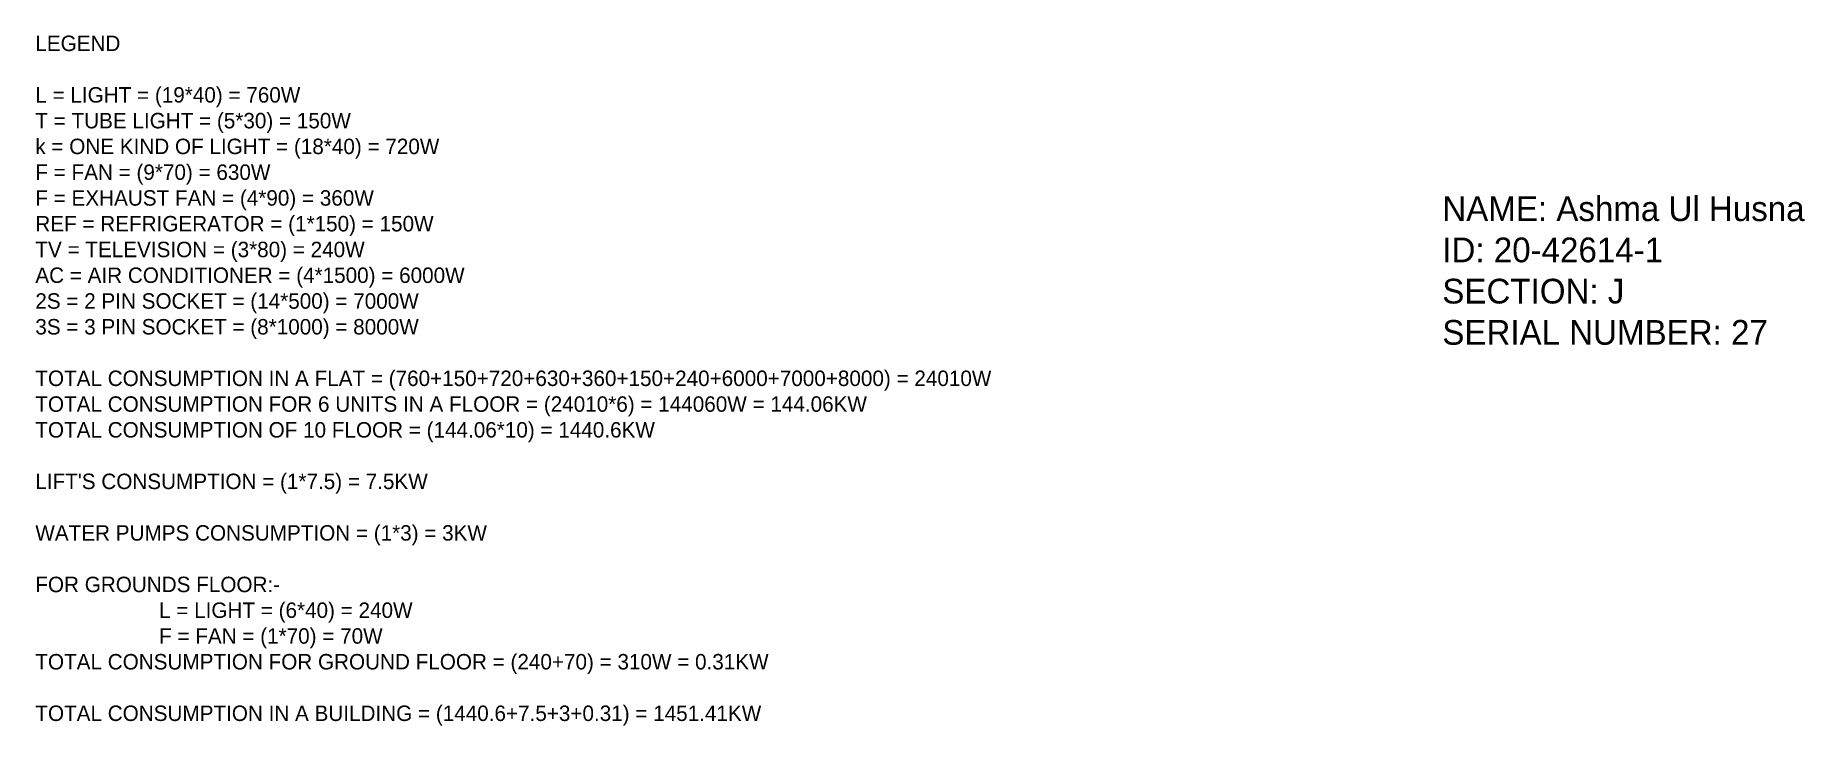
# Model space of a CAD drawing. Header units: inches. Extents: x 5.7 to 62.8, y 15.3 to 37.6.
import ezdxf

# ---------------------------------------------------------------- set-up
doc = ezdxf.new("R2010")
doc.units = ezdxf.units.IN
doc.header["$MEASUREMENT"] = 0

msp = doc.modelspace()

# ---------------------------------------------------------------- texts
at = {"attachment_point": 1}
for s, insert, char_height, width in [("{\\C1;LEGEND\\P\\C7;\\PL = LIGHT = (19*40) = 760W\\PT = TUBE LIGHT = (5*30) = 150W\\Pk = ONE KIND OF LIGHT = (18*40) = 720W\\PF = FAN = (9*70) = 630W\\PF = EXHAUST FAN = (4*90) = 360W\\PREF = REFRIGERATOR = (1*150) = 150W\\PTV = TELEVISION = (3*80) = 240W\\PAC = AIR CONDITIONER = (4*1500) = 6000W\\P2S = 2 PIN SOCKET = (14*500) = 7000W\\P3S = 3 PIN SOCKET = (8*1000) = 8000W\\P\\PTOTAL CONSUMPTION IN A FLAT = (760+150+720+630+360+150+240+6000+7000+8000) = 24010W\\PTOTAL CONSUMPTION FOR 6 UNITS IN A FLOOR = (24010*6) = 144060W = 144.06KW\\PTOTAL CONSUMPTION OF 10 FLOOR = (144.06*10) = 1440.6KW\\P\\PLIFT'S CONSUMPTION = (1*7.5) = 7.5KW\\P\\PWATER PUMPS CONSUMPTION = (1*3) = 3KW\\P\\PFOR GROUNDS FLOOR:-\\P^I^IL = LIGHT = (6*40) = 240W\\P^I^IF = FAN = (1*70) = 70W\\PTOTAL CONSUMPTION FOR GROUND FLOOR = (240+70) = 310W = 0.31KW\\P\\PTOTAL CONSUMPTION IN A BUILDING = (1440.6+7.5+3+0.31) = 1451.41KW}", (5.651, 37.578), 0.5, 44.44122), ('{\\C1;NAME: Ashma Ul Husna\\PID: 20-42614-1\\PSECTION: J\\PSERIAL NUMBER: 27}', (51.135, 32.379), 0.8, 16.25534)]:
    msp.add_mtext(s, dxfattribs=dict(at, insert=insert, char_height=char_height, width=width))

doc.saveas('drawing.dxf')
